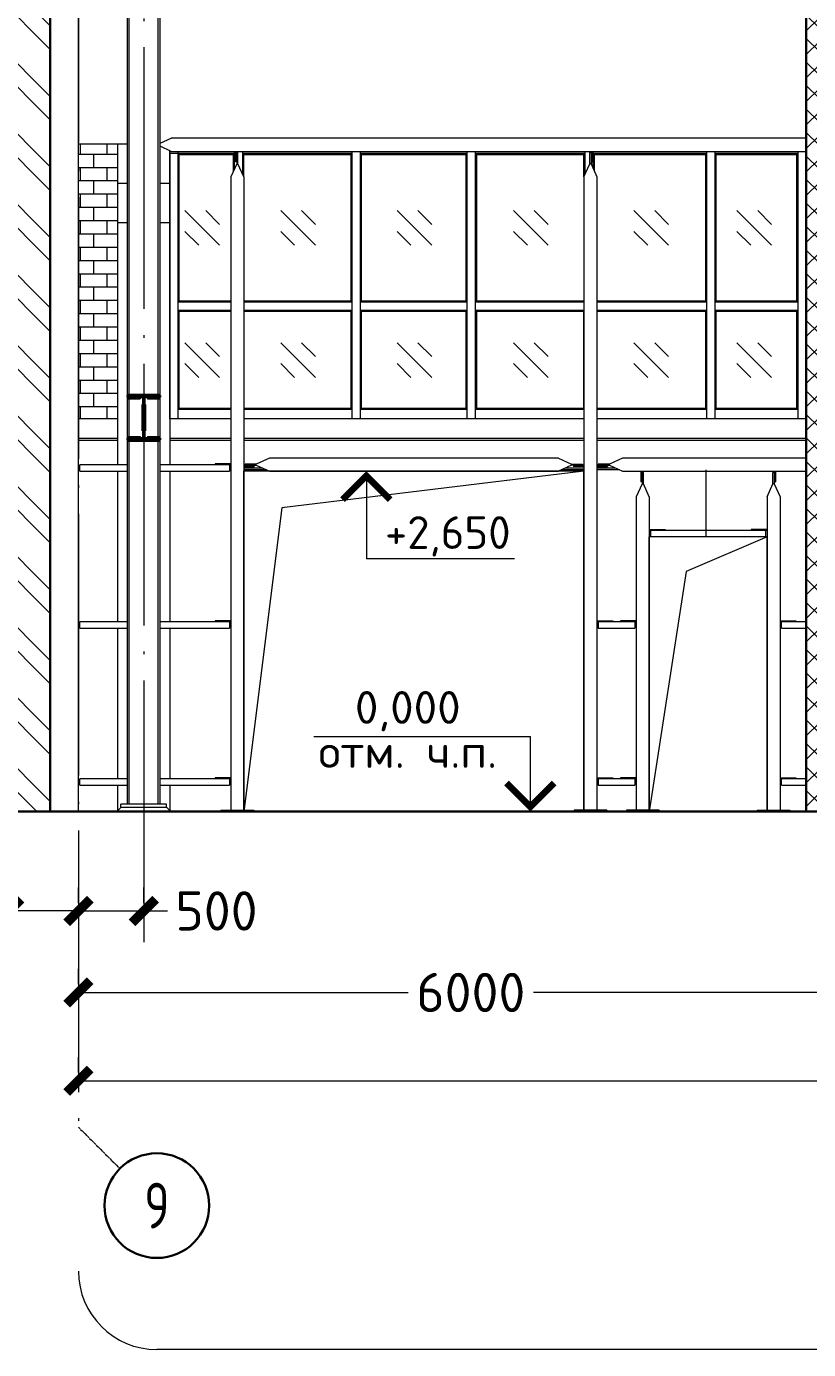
# Model space of a CAD drawing. Extents: x -965262 to 1142518, y -357520 to 71675.
# Drawn here: x -323423 to -317444, y -220285 to -210171 of the extents above; entities that cross this region are included whole.
import ezdxf

# ---------------------------------------------------------------- set-up
doc = ezdxf.new("R2010")
doc.units = 0
doc.header["$LTSCALE"] = 10
doc.linetypes.add('DOTE', pattern=[2.42, 2, -0.2, 0.02, -0.2])
doc.layers.get('0').update_dxf_attribs({"linetype": 'CONTINUOUS', "lineweight": 30})
doc.layers.get('Defpoints').update_dxf_attribs({"linetype": 'CONTINUOUS'})
doc.layers.add('DOTE', color=7, linetype='DOTE', lineweight=9)
doc.styles.add('GOST 2.304', font='isocpeur.ttf', dxfattribs={"width": 0.75, "height": 250})
doc.styles.get("Standard").update_dxf_attribs({"font": 'isocpeur.ttf', "height": 300})
doc.dimstyles.get("Standard").update_dxf_attribs({"dimscale": 100, "dimtxt": 300, "dimasz": 1.8, "dimexe": 1.8, "dimexo": 0.625, "dimgap": 0.9, "dimtad": 0, "dimdec": 0, "dimzin": 0, "dimdsep": 46, "dimtxsty": 'Standard', "dimblk": 'ARCHTICK', "dimcen": 0.9, "dimclrd": 256, "dimclre": 256, "dimclrt": 256, "dimadec": 0, "dimazin": 0, "dimtfac": 1, "dimtdec": 0, "dimtofl": 0, "dimtmove": 0, "dimatfit": 3, "dimfxl": 1, "dimtolj": 1, "dimtzin": 0, "dimlwd": 15, "dimlwe": 15, "dimarcsym": 0})

# ---------------------------------------------------------------- blocks, each defined once
blk = doc.blocks.new('_ArchTick')
at = {"color": 0, "linetype": 'ByBlock', "lineweight": 0, "const_width": 0.4}
blk.add_lwpolyline([(-0.5, -0.5), (0.5, 0.5)], dxfattribs=at)
blk = doc.blocks.new('*D88')
at = {"lineweight": 15, "transparency": 16777216}
for p, q in [((-323026, -217492), (-323026, -217375)), ((-317026, -217492), (-317026, -217375)), ((-323026, -217555), (-320506, -217555)), ((-317026, -217555), (-319546, -217555))]:
    blk.add_line(p, q, dxfattribs=at)
at = {"layer": 'Defpoints', "color": 0, "lineweight": 15, "transparency": 16777216}
for p in [(-323026, -217555), (-317026, -217555), (-317026, -217555)]:
    blk.add_point(p, dxfattribs=at)
at = {"lineweight": 15, "transparency": 16777216, "xscale": 180, "yscale": 180, "zscale": 180, "rotation": 180}
blk.add_blockref('_ArchTick', (-323026, -217555), dxfattribs=at)
at = {"lineweight": 15, "transparency": 16777216, "xscale": 180, "yscale": 180, "zscale": 180}
blk.add_blockref('_ArchTick', (-317026, -217555), dxfattribs=at)
at = {"lineweight": 15, "transparency": 16777216, "insert": (-320026, -217555), "char_height": 300, "attachment_point": 5}
blk.add_mtext('\\A1;6000', dxfattribs=at)
blk = doc.blocks.new('*D89')
at = {"lineweight": 15, "transparency": 16777216}
for p, q in [((-323556, -216870), (-323556, -216752)), ((-323026, -216870), (-323026, -216752)), ((-323556, -216932), (-323736, -216932)), ((-323026, -216932), (-323556, -216932))]:
    blk.add_line(p, q, dxfattribs=at)
at = {"layer": 'Defpoints', "color": 0, "lineweight": 15, "transparency": 16777216}
for p in [(-323556, -216932), (-323026, -216932), (-323026, -216932)]:
    blk.add_point(p, dxfattribs=at)
at = {"lineweight": 15, "transparency": 16777216, "xscale": 180, "yscale": 180, "zscale": 180, "rotation": 180}
blk.add_blockref('_ArchTick', (-323556, -216932), dxfattribs=at)
at = {"lineweight": 15, "transparency": 16777216, "xscale": 180, "yscale": 180, "zscale": 180}
blk.add_blockref('_ArchTick', (-323026, -216932), dxfattribs=at)
at = {"lineweight": 15, "transparency": 16777216, "insert": (-324111, -216932), "char_height": 300, "attachment_point": 5}
blk.add_mtext('\\A1;530', dxfattribs=at)
blk = doc.blocks.new('*D90')
at = {"lineweight": 15, "transparency": 16777216}
for p, q in [((-323026, -216870), (-323026, -216752)), ((-322526, -216870), (-322526, -216752)), ((-323026, -216932), (-322526, -216932)), ((-322526, -216932), (-322346, -216932))]:
    blk.add_line(p, q, dxfattribs=at)
at = {"layer": 'Defpoints', "color": 0, "lineweight": 15, "transparency": 16777216}
for p in [(-323026, -216932), (-323026, -216932), (-322526, -216932, -1451)]:
    blk.add_point(p, dxfattribs=at)
at = {"lineweight": 15, "transparency": 16777216, "xscale": 180, "yscale": 180, "zscale": 180, "rotation": 180}
blk.add_blockref('_ArchTick', (-323026, -216932), dxfattribs=at)
at = {"lineweight": 15, "transparency": 16777216, "xscale": 180, "yscale": 180, "zscale": 180}
blk.add_blockref('_ArchTick', (-322526, -216932), dxfattribs=at)
at = {"lineweight": 15, "transparency": 16777216, "insert": (-321971, -216932), "char_height": 300, "attachment_point": 5}
blk.add_mtext('\\A1;500', dxfattribs=at)
blk = doc.blocks.new('*D96')
at = {"lineweight": 15, "transparency": 16777216}
for p, q in [((-323026, -218168), (-323026, -218050)), ((-287026, -218168), (-287026, -218050)), ((-323026, -218230), (-305611, -218230)), ((-287026, -218230), (-304441, -218230))]:
    blk.add_line(p, q, dxfattribs=at)
at = {"layer": 'Defpoints', "color": 0, "lineweight": 15, "transparency": 16777216}
for p in [(-323026, -218230, -1451), (-323026, -218230), (-287026, -218230)]:
    blk.add_point(p, dxfattribs=at)
at = {"lineweight": 15, "transparency": 16777216, "xscale": 180, "yscale": 180, "zscale": 180, "rotation": 180}
blk.add_blockref('_ArchTick', (-323026, -218230), dxfattribs=at)
at = {"lineweight": 15, "transparency": 16777216, "xscale": 180, "yscale": 180, "zscale": 180}
blk.add_blockref('_ArchTick', (-287026, -218230), dxfattribs=at)
at = {"lineweight": 15, "transparency": 16777216, "insert": (-305026, -218230), "char_height": 300, "attachment_point": 5}
blk.add_mtext('\\A1;36000', dxfattribs=at)
blk = doc.blocks.new('ddd')
at = {"lineweight": 15}
for p, q in [((56062, 101165), (56062, 104125)), ((56076, 101174, 1451), (56076, 104125)), ((56298, 101174, 1451), (56298, 104125)), ((56312, 101165), (56312, 104125)), ((56062, 100839), (56062, 101151)), ((56309, 101174, 1451), (56064, 101174, 1451)), ((56064, 101165, 1451), (56064, 101174, 1451)), ((56064, 101151, 1451), (56064, 101139, 1451)), ((56159, 101139, 1451), (56064, 101139, 1451)), ((56076, 100851, 1451), (56076, 101139, 1451)), ((56159, 101151, 1451), (56159, 101139, 1451)), ((56214, 101151, 1451), (56214, 101139, 1451)), ((56309, 101139, 1451), (56214, 101139, 1451)), ((56298, 100851, 1451), (56298, 101139, 1451)), ((56309, 101165, 1451), (56309, 101174, 1451)), ((56309, 101151, 1451), (56309, 101139, 1451)), ((56312, 100839), (56312, 101151)), ((56182, 101095, 1451), (56173, 101095, 1451)), ((56173, 101095, 1451), (56173, 100895, 1451)), ((56200, 101095, 1451), (56191, 101095, 1451)), ((56200, 100895, 1451), (56200, 101095, 1451)), ((56159, 100851, 1451), (56064, 100851, 1451)), ((56064, 100851, 1451), (56064, 100839, 1451)), ((56159, 100851, 1451), (56159, 100839, 1451)), ((56173, 100895, 1451), (56182, 100895, 1451)), ((56191, 100895, 1451), (56200, 100895, 1451)), ((56309, 100851, 1451), (56214, 100851, 1451)), ((56214, 100851, 1451), (56214, 100839, 1451)), ((56309, 100851, 1451), (56309, 100839, 1451)), ((56062, 98040), (56062, 100825)), ((56064, 100825, 1451), (56064, 100816, 1451)), ((56309, 100816, 1451), (56064, 100816, 1451)), ((56076, 98040), (56076, 100816, 1451)), ((56298, 98040), (56298, 100816, 1451)), ((56309, 100825, 1451), (56309, 100816, 1451)), ((56312, 98040), (56312, 100825)), ((56012, 98015), (56012, 98040)), ((56012, 98040), (56362, 98040)), ((56012, 98015), (56362, 98015)), ((56362, 98015), (56362, 98040))]:
    blk.add_line(p, q, dxfattribs=at)
for p, q in [((56062, 101151), (56062, 101165)), ((56062, 101165), (56312, 101165)), ((56182, 101151), (56062, 101151)), ((56182, 100839), (56182, 101151)), ((56312, 101151), (56191, 101151)), ((56191, 101151), (56191, 100839)), ((56312, 101165), (56312, 101151)), ((56062, 100825), (56062, 100839)), ((56062, 100839), (56182, 100839)), ((56191, 100839), (56312, 100839)), ((56312, 100839), (56312, 100825)), ((56312, 100825), (56062, 100825))]:
    blk.add_line(p, q)

msp = doc.modelspace()

# ---------------------------------------------------------------- hatches: boundary and pattern name
at = {"lineweight": 15}
h = msp.add_hatch(dxfattribs=at)
h.set_pattern_fill('ANSI32', color=4, scale=40, angle=90)
h.set_pattern_definition([(135, (-343532.66, -367864.93), (-269.4077, -269.4077), []), (135, (-343532.66, -367685.32), (-269.4077, -269.4077), [])])
h.paths.add_polyline_path([(-323241, -207471.2), (-323241, -205371.2), (-323641, -205371.2), (-323641, -206351.2), (-323491, -206351.2), (-323491, -206571.2), (-323641, -206571.2), (-323641, -207471.2)])
h.paths.add_polyline_path([(-323641, -216171.2), (-323241, -216171.2), (-323241, -209571.2), (-323641, -209571.2)])
h = msp.add_hatch(dxfattribs=at)
h.set_pattern_fill('ANSI37', color=30, scale=40)
h.set_pattern_definition([(45, (-343532.66, -364156.34), (-89.80256, 89.80256), []), (135, (-343532.66, -364156.34), (-89.80256, -89.80256), [])])
h.paths.add_polyline_path([(-317461, -216171.2), (-317361, -216171.2), (-317361, -208714.2), (-317461, -208714.2)])
h = msp.add_hatch(dxfattribs=at)
h.set_pattern_fill('AR-B816', color=1, scale=0.5)
h.set_pattern_definition([(0, (-343532.66, -364156.34), (0, 101.6), []), (90, (-343532.66, -364156.34), (-101.6, 101.6), [101.6, -101.6])])
h.paths.add_polyline_path([(-323026, -211071.2), (-322726, -211071.2), (-322726, -213171.2), (-323026, -213171.2)])

# ---------------------------------------------------------------- linework, layer by layer
at = {"color": 30}
for p, q in [((-317461, -216171.2, -4711.1), (-317461, -208714.2, -4711.1)), ((-317361, -216171.2, -4711.1), (-317461, -216171.2, -4711.1))]:
    msp.add_line(p, q, dxfattribs=at)
at = {"color": 4}
for q in [(-323241, -209571.2, -4711.1), (-323641, -216171.2, -4711.1)]:
    msp.add_line((-323241, -216171.2, -4711.1), q, dxfattribs=at)
at = {"lineweight": 15}
for p, q in [((-323026, -216171.2, -3259.8), (-323026, -210031.2, -3259.8)), ((-322401, -211064.4, -6519.6), (-322316, -211025.8, -6519.6)), ((-317461, -211025.8, -6519.6), (-322316, -211025.8, -6519.6)), ((-322316, -211125.8, -6519.6), (-322401, -211087.2, -6519.6)), ((-322316, -211125.8, -6519.6), (-317461, -211125.8, -6519.6)), ((-321824.6, -211125.8, -6519.6), (-321824.6, -211205.8, -6519.6)), ((-321815.6, -211125.8, -6519.6), (-321815.6, -211205.8, -6519.6)), ((-321815.6, -211135.8, -6519.6), (-321815.6, -211220.8, -6519.6)), ((-321815.6, -211135.8, -6519.6), (-321806.4, -211135.8, -6519.6)), ((-321806.4, -211220.8, -6519.6), (-321806.4, -211135.8, -6519.6)), ((-319115.6, -211220.8, -6519.6), (-319115.6, -211135.8, -6519.6)), ((-319106.4, -211135.8, -6519.6), (-319115.6, -211135.8, -6519.6)), ((-319106.4, -211125.8, -6519.6), (-319106.4, -211205.8, -6519.6)), ((-319106.4, -211135.8, -6519.6), (-319106.4, -211220.8, -6519.6)), ((-319097.4, -211125.8, -6519.6), (-319097.4, -211205.8, -6519.6)), ((-321815.6, -211220.8, -6519.6), (-321861, -211320.8, -6519.6)), ((-321815.6, -211205.8, -6519.6), (-321824.6, -211205.8, -6519.6)), ((-321815.6, -211220.8, -6519.6), (-321806.4, -211220.8, -6519.6)), ((-321761, -211320.8, -6519.6), (-321806.4, -211220.8, -6519.6)), ((-319161, -211320.8, -6519.6), (-319115.6, -211220.8, -6519.6)), ((-319106.4, -211220.8, -6519.6), (-319115.6, -211220.8, -6519.6)), ((-319106.4, -211205.8, -6519.6), (-319097.4, -211205.8, -6519.6)), ((-319106.4, -211220.8, -6519.6), (-319061, -211320.8, -6519.6)), ((-321861, -211320.8, -6462.1), (-321861, -216162.2, -4711.1)), ((-321761, -211320.8, -6462.1), (-321761, -216162.2, -4711.1)), ((-319161, -211320.8, -6462.1), (-319161, -216162.2, -4711.1)), ((-319061, -211320.8, -6462.1), (-319061, -216162.2, -4711.1)), ((-321566, -213471.2, -6462.1), (-321666, -213516.6, -6462.1)), ((-319356, -213471.2, -6462.1), (-321566, -213471.2, -6462.1)), ((-319356, -213471.2, -6462.1), (-319256, -213516.6, -6462.1)), ((-318866, -213471.2, -6462.1), (-318966, -213516.6, -6462.1)), ((-317461, -213471.2, -6462.1), (-318866, -213471.2, -6462.1)), ((-321761, -213525.8, -6462.1), (-321681, -213525.8, -6462.1)), ((-321761, -213525.8, -6462.1), (-321761, -213534.8, -6462.1)), ((-321761, -213534.8, -6462.1), (-321681, -213534.8, -6462.1)), ((-321666, -213516.6, -6462.1), (-321751, -213516.6, -6462.1)), ((-321751, -213525.8, -6462.1), (-321751, -213516.6, -6462.1)), ((-321751, -213525.8, -6462.1), (-321666, -213525.8, -6462.1)), ((-321681, -213525.8, -6462.1), (-321681, -213534.8, -6462.1)), ((-321666, -213525.8, -6462.1), (-321666, -213516.6, -6462.1)), ((-321666, -213525.8, -6462.1), (-321566, -213571.2, -6462.1)), ((-321566, -213571.2, -6462.1), (-319356, -213571.2, -6462.1)), ((-320824.4, -213571.2, -5743.9), (-320824.4, -214240.5, -5743.9)), ((-319256, -213525.8, -6462.1), (-319356, -213571.2, -6462.1)), ((-319256, -213516.6, -6462.1), (-319171, -213516.6, -6462.1)), ((-319256, -213525.8, -6462.1), (-319256, -213516.6, -6462.1)), ((-319171, -213525.8, -6462.1), (-319256, -213525.8, -6462.1)), ((-319161, -213525.8, -6462.1), (-319241, -213525.8, -6462.1)), ((-319241, -213525.8, -6462.1), (-319241, -213534.8, -6462.1)), ((-319161, -213534.8, -6462.1), (-319241, -213534.8, -6462.1)), ((-319171, -213525.8, -6462.1), (-319171, -213516.6, -6462.1)), ((-319161, -213525.8, -6462.1), (-319161, -213534.8, -6462.1)), ((-319061, -213525.8, -6462.1), (-318981, -213525.8, -6462.1)), ((-319061, -213525.8, -6462.1), (-319061, -213534.8, -6462.1)), ((-319061, -213534.8, -6462.1), (-318981, -213534.8, -6462.1)), ((-318966, -213516.6, -6462.1), (-319051, -213516.6, -6462.1)), ((-319051, -213525.8, -6462.1), (-319051, -213516.6, -6462.1)), ((-319051, -213525.8, -6462.1), (-318966, -213525.8, -6462.1)), ((-318981, -213525.8, -6462.1), (-318981, -213534.8, -6462.1)), ((-318966, -213525.8, -6462.1), (-318966, -213516.6, -6462.1)), ((-318966, -213525.8, -6462.1), (-318866, -213571.2, -6462.1)), ((-318866, -213571.2, -6462.1), (-317461, -213571.2, -6462.1)), ((-318724.6, -213571.2, -6462.1), (-318724.6, -213651.2, -6462.1)), ((-318715.6, -213571.2, -6462.1), (-318715.6, -213651.2, -6462.1)), ((-318715.6, -213581.2, -6462.1), (-318715.6, -213666.2, -6462.1)), ((-318715.6, -213581.2, -6462.1), (-318706.4, -213581.2, -6462.1)), ((-318706.4, -213666.2, -6462.1), (-318706.4, -213581.2, -6462.1)), ((-317715.6, -213666.2, -6462.1), (-317715.6, -213581.2, -6462.1)), ((-317706.4, -213581.2, -6462.1), (-317715.6, -213581.2, -6462.1)), ((-317706.4, -213571.2, -6462.1), (-317706.4, -213651.2, -6462.1)), ((-317706.4, -213581.2, -6462.1), (-317706.4, -213666.2, -6462.1)), ((-317697.4, -213571.2, -6462.1), (-317697.4, -213651.2, -6462.1)), ((-318715.6, -213666.2, -6462.1), (-318761, -213766.2, -6462.1)), ((-318715.6, -213651.2, -6462.1), (-318724.6, -213651.2, -6462.1)), ((-318715.6, -213666.2, -6462.1), (-318706.4, -213666.2, -6462.1)), ((-318661, -213766.2, -6462.1), (-318706.4, -213666.2, -6462.1)), ((-317761, -213766.2, -6462.1), (-317715.6, -213666.2, -6462.1)), ((-317706.4, -213666.2, -6462.1), (-317715.6, -213666.2, -6462.1)), ((-317706.4, -213651.2, -6462.1), (-317697.4, -213651.2, -6462.1)), ((-317706.4, -213666.2, -6462.1), (-317661, -213766.2, -6462.1)), ((-318761, -213766.2, -5577.7), (-318761, -216162.2, -4711.1)), ((-318661, -213766.2, -5577.7), (-318661, -216162.2, -4711.1)), ((-317761, -213766.2, -5577.7), (-317761, -216162.2, -4711.1)), ((-317661, -213766.2, -5577.7), (-317661, -216162.2, -4711.1)), ((-319570.5, -216171.2, -5743.9), (-319570.5, -215599.3, -5743.9)), ((-322701, -216141.2, -4711.1), (-322729.8, -216170, -4711.1)), ((-322351, -216141.2, -4711.1), (-322322.3, -216170, -4711.1)), ((-321936, -216162.2, -4711.1), (-321686, -216162.2, -4711.1)), ((-321936, -216162.2, -4711.1), (-321936, -216171.2, -4711.1)), ((-321686, -216171.2, -4711.1), (-321936, -216171.2, -4711.1)), ((-321686, -216162.2, -4711.1), (-321686, -216171.2, -4711.1)), ((-318986, -216162.2, -4711.1), (-319236, -216162.2, -4711.1)), ((-319236, -216162.2, -4711.1), (-319236, -216171.2, -4711.1)), ((-319236, -216171.2, -4711.1), (-318986, -216171.2, -4711.1)), ((-318986, -216162.2, -4711.1), (-318986, -216171.2, -4711.1)), ((-318586, -216162.2, -4711.1), (-318836, -216162.2, -4711.1)), ((-318836, -216162.2, -4711.1), (-318836, -216171.2, -4711.1)), ((-318836, -216171.2, -4711.1), (-318586, -216171.2, -4711.1)), ((-318586, -216162.2, -4711.1), (-318586, -216171.2, -4711.1)), ((-317836, -216162.2, -4711.1), (-317586, -216162.2, -4711.1)), ((-317836, -216162.2, -4711.1), (-317836, -216171.2, -4711.1)), ((-317586, -216171.2, -4711.1), (-317836, -216171.2, -4711.1)), ((-317586, -216162.2, -4711.1), (-317586, -216171.2, -4711.1)), ((-296326, -220284.6, -4711.1), (-322426, -220284.6, -4711.1))]:
    msp.add_line(p, q, dxfattribs=at)
at = {"lineweight": 15, "extrusion": (-1.83697e-16, 0, -1)}
for p, q in [((-322651, -211071.2, -3259.8), (-323026, -211071.2, -3259.8)), ((-322651, -211371.2, -3259.8), (-322726, -211371.2, -3259.8)), ((-322326, -211371.2, -3259.8), (-322401, -211371.2, -3259.8)), ((-322651, -211671.2, -3259.8), (-322726, -211671.2, -3259.8)), ((-322326, -211671.2, -3259.8), (-322401, -211671.2, -3259.8)), ((-322726, -213171.2, -3259.8), (-323026, -213171.2, -3259.8)), ((-321861, -213171.2, -3259.8), (-322326, -213171.2, -3259.8)), ((-319161, -213171.2, -3259.8), (-321761, -213171.2, -3259.8)), ((-317461, -213171.2, -3259.8), (-319061, -213171.2, -3259.8)), ((-322726, -213321.2, -3259.8), (-323026, -213321.2, -3259.8)), ((-322726, -213336.1, -3259.8), (-323026, -213336.1, -3259.8)), ((-321861, -213321.2, -3259.8), (-322326, -213321.2, -3259.8)), ((-321861, -213336.1, -3259.8), (-322326, -213336.1, -3259.8)), ((-319161, -213321.2, -3259.8), (-321761, -213321.2, -3259.8)), ((-319161, -213336.1, -3259.8), (-321761, -213336.1, -3259.8)), ((-317461, -213321.2, -3259.8), (-319061, -213321.2, -3259.8)), ((-317461, -213336.1, -3259.8), (-319061, -213336.1, -3259.8)), ((-323016, -213546.3, -3259.8), (-323026, -213546.3, -3259.8)), ((-323016, -213561.2, -3259.8), (-323026, -213561.2, -3259.8)), ((-321861, -213546.3, -3259.8), (-321871, -213546.3, -3259.8)), ((-321861, -213561.2, -3259.8), (-321871, -213561.2, -3259.8)), ((-321620.8, -213546.3, -3259.8), (-321761, -213546.3, -3259.8)), ((-321588.1, -213561.2, -3259.8), (-321761, -213561.2, -3259.8)), ((-319161, -213561.2, -3259.8), (-319334, -213561.2, -3259.8)), ((-319161, -213546.3, -3259.8), (-319301.2, -213546.3, -3259.8)), ((-318920.8, -213546.3, -3259.8), (-319061, -213546.3, -3259.8)), ((-318888.1, -213561.2, -3259.8), (-319061, -213561.2, -3259.8))]:
    msp.add_line(p, q, dxfattribs=at)
at = {"lineweight": 15, "ltscale": 100, "extrusion": (0, -1, 0)}
for p, q in [((-322726, -211071.2, -3878.9), (-322726, -213521.2, -3581.5)), ((-322326, -211121.2, -4711.1), (-322326, -213521.2, -4711.1)), ((-322726, -211777.2, -3793.2), (-322726, -212769.6, -3672.7)), ((-322726, -213571.2, -3575.4), (-322726, -214721.2, -3435.8)), ((-322326, -213571.2, -4711.1), (-322326, -214721.2, -4711.1)), ((-322726, -214771.2, -3429.7), (-322726, -215921.2, -3290.1)), ((-322326, -214771.2, -4711.1), (-322326, -215921.2, -4711.1)), ((-322726, -215971.2, -3284.1), (-322726, -216171.2, -3259.8)), ((-322326, -215971.2, -4711.1), (-322326, -216171.2, -4711.1))]:
    msp.add_line(p, q, dxfattribs=at)
at = {"color": 3, "lineweight": 15}
for p, q in [((-322326, -213171.2, -3259.8), (-322326, -211121.2, -3259.8)), ((-321832.4, -211142.5, -3259.8), (-322326, -211142.5, -3259.8)), ((-322263.4, -213171.2, -3259.8), (-322263.4, -211125.8, -3259.8)), ((-322254.7, -211151.2, -3259.8), (-322263.4, -211142.5, -3259.8)), ((-321841, -211151.2, -3259.8), (-322254.7, -211151.2, -3259.8)), ((-322254.7, -212271.2, -3259.8), (-322254.7, -211151.2, -3259.8)), ((-321841, -211151.2, -3259.8), (-321832.4, -211142.5, -3259.8)), ((-321841, -211276.7, -3259.8), (-321841, -211151.2, -3259.8)), ((-321832.4, -211257.7, -3259.8), (-321832.4, -211125.8, -3259.8)), ((-321769.7, -211301.7, -3259.8), (-321769.7, -211125.8, -3259.8)), ((-320932.4, -211142.5, -3259.8), (-321769.7, -211142.5, -3259.8)), ((-321761, -211151.2, -3259.8), (-321769.7, -211142.5, -3259.8)), ((-320941, -211151.2, -3259.8), (-321761, -211151.2, -3259.8)), ((-321761, -211320.8, -3259.8), (-321761, -211151.2, -3259.8)), ((-320941, -211151.2, -3259.8), (-320932.4, -211142.5, -3259.8)), ((-320941, -212271.2, -3259.8), (-320941, -211151.2, -3259.8)), ((-320932.4, -213171.2, -3259.8), (-320932.4, -211125.8, -3259.8)), ((-320869.7, -213171.2, -3259.8), (-320869.7, -211125.8, -3259.8)), ((-320052.4, -211142.5, -3259.8), (-320869.7, -211142.5, -3259.8)), ((-320861, -211151.2, -3259.8), (-320869.7, -211142.5, -3259.8)), ((-320061, -211151.2, -3259.8), (-320861, -211151.2, -3259.8)), ((-320861, -212271.2, -3259.8), (-320861, -211151.2, -3259.8)), ((-320061, -211151.2, -3259.8), (-320052.4, -211142.5, -3259.8)), ((-320061, -212271.2, -3259.8), (-320061, -211151.2, -3259.8)), ((-320052.4, -213171.2, -3259.8), (-320052.4, -211125.8, -3259.8)), ((-319989.7, -213171.2, -3259.8), (-319989.7, -211125.8, -3259.8)), ((-319152.4, -211142.5, -3259.8), (-319989.7, -211142.5, -3259.8)), ((-319981, -211151.2, -3259.8), (-319989.7, -211142.5, -3259.8)), ((-319161, -211151.2, -3259.8), (-319981, -211151.2, -3259.8)), ((-319981, -212271.2, -3259.8), (-319981, -211151.2, -3259.8)), ((-319161, -211151.2, -3259.8), (-319152.4, -211142.5, -3259.8)), ((-319161, -211320.8, -3259.8), (-319161, -211151.2, -3259.8)), ((-319152.4, -211301.7, -3259.8), (-319152.4, -211125.8, -3259.8)), ((-319089.7, -211257.7, -3259.8), (-319089.7, -211125.8, -3259.8)), ((-318220.4, -211142.5, -3259.8), (-319089.7, -211142.5, -3259.8)), ((-319081, -211151.2, -3259.8), (-319089.7, -211142.5, -3259.8)), ((-318229, -211151.2, -3259.8), (-319081, -211151.2, -3259.8)), ((-319081, -211276.7, -3259.8), (-319081, -211151.2, -3259.8)), ((-318229, -211151.2, -3259.8), (-318220.4, -211142.5, -3259.8)), ((-318229, -212271.2, -3259.8), (-318229, -211151.2, -3259.8)), ((-318220.4, -213171.2, -3259.8), (-318220.4, -211125.8, -3259.8)), ((-318157.7, -213171.2, -3259.8), (-318157.7, -211125.8, -3259.8)), ((-317523.7, -211142.5, -4711.1), (-318157.7, -211142.5, -3259.8)), ((-318149, -211151.2, -3259.8), (-318157.7, -211142.5, -3259.8)), ((-317532.4, -211151.2, -4711.1), (-318149, -211151.2, -3259.8)), ((-318149, -212271.2, -3259.8), (-318149, -211151.2, -3259.8)), ((-317532.4, -211151.2, -4711.1), (-317523.7, -211142.5, -4711.1)), ((-317532.4, -212271.2, -4711.1), (-317532.4, -211151.2, -4711.1)), ((-317523.7, -213171.2, -4711.1), (-317523.7, -211125.8, -4711.1)), ((-321946.6, -211843.8, -3259.8), (-322211.8, -211578.6, -3259.8)), ((-321946.6, -211684.7, -3259.8), (-322052.7, -211578.6, -3259.8)), ((-321214.1, -211843.8, -3259.8), (-321479.3, -211578.6, -3259.8)), ((-321214.1, -211684.7, -3259.8), (-321320.2, -211578.6, -3259.8)), ((-320324.1, -211843.8, -3259.8), (-320589.3, -211578.6, -3259.8)), ((-320324.1, -211684.7, -3259.8), (-320430.2, -211578.6, -3259.8)), ((-319434.1, -211843.8, -3259.8), (-319699.3, -211578.6, -3259.8)), ((-319434.1, -211684.7, -3259.8), (-319540.2, -211578.6, -3259.8)), ((-318513.8, -211843.8, -3259.8), (-318779, -211578.6, -3259.8)), ((-318513.8, -211684.7, -3259.8), (-318619.9, -211578.6, -3259.8)), ((-317725.7, -211843.8, -3259.8), (-317990.9, -211578.6, -3259.8)), ((-317725.7, -211684.7, -3259.8), (-317831.8, -211578.6, -3259.8)), ((-322105.7, -211843.8, -3259.8), (-322211.8, -211737.7, -3259.8)), ((-321373.2, -211843.8, -3259.8), (-321479.3, -211737.7, -3259.8)), ((-320483.2, -211843.8, -3259.8), (-320589.3, -211737.7, -3259.8)), ((-319593.2, -211843.8, -3259.8), (-319699.3, -211737.7, -3259.8)), ((-318672.9, -211843.8, -3259.8), (-318779, -211737.7, -3259.8)), ((-317884.8, -211843.8, -3259.8), (-317990.9, -211737.7, -3259.8)), ((-322263.4, -212279.8, -3259.8), (-322254.7, -212271.2, -3259.8)), ((-321861, -212271.2, -3259.8), (-322254.7, -212271.2, -3259.8)), ((-320941, -212271.2, -3259.8), (-321761, -212271.2, -3259.8)), ((-320941, -212271.2, -3259.8), (-320932.4, -212279.8, -3259.8)), ((-320861, -212271.2, -3259.8), (-320869.7, -212279.8, -3259.8)), ((-320061, -212271.2, -3259.8), (-320861, -212271.2, -3259.8)), ((-320061, -212271.2, -3259.8), (-320052.4, -212279.8, -3259.8)), ((-319981, -212271.2, -3259.8), (-319989.7, -212279.8, -3259.8)), ((-319161, -212271.2, -3259.8), (-319981, -212271.2, -3259.8)), ((-318229, -212271.2, -3259.8), (-319061, -212271.2, -3259.8)), ((-318229, -212271.2, -3259.8), (-318220.4, -212279.8, -3259.8)), ((-318149, -212271.2, -3259.8), (-318157.7, -212279.8, -3259.8)), ((-317532.4, -212271.2, -4711.1), (-318149, -212271.2, -3259.8)), ((-317523.7, -212279.8, -4711.1), (-317532.4, -212271.2, -4711.1)), ((-321861, -212279.8, -3259.8), (-322263.4, -212279.8, -3259.8)), ((-321861, -212342.5, -3259.8), (-322263.4, -212342.5, -3259.8)), ((-322263.4, -212342.5, -3259.8), (-322254.7, -212351.2, -3259.8)), ((-321861, -212351.2, -3259.8), (-322254.7, -212351.2, -3259.8)), ((-322254.7, -213091.2, -3259.8), (-322254.7, -212351.2, -3259.8)), ((-320932.4, -212279.8, -3259.8), (-321761, -212279.8, -3259.8)), ((-320932.4, -212342.5, -3259.8), (-321761, -212342.5, -3259.8)), ((-320941, -212351.2, -3259.8), (-321761, -212351.2, -3259.8)), ((-320941, -212351.2, -3259.8), (-320932.4, -212342.5, -3259.8)), ((-320941, -213091.2, -3259.8), (-320941, -212351.2, -3259.8)), ((-320052.4, -212279.8, -3259.8), (-320869.7, -212279.8, -3259.8)), ((-320052.4, -212342.5, -3259.8), (-320869.7, -212342.5, -3259.8)), ((-320861, -212351.2, -3259.8), (-320869.7, -212342.5, -3259.8)), ((-320061, -212351.2, -3259.8), (-320861, -212351.2, -3259.8)), ((-320861, -213091.2, -3259.8), (-320861, -212351.2, -3259.8)), ((-320061, -212351.2, -3259.8), (-320052.4, -212342.5, -3259.8)), ((-320061, -213091.2, -3259.8), (-320061, -212351.2, -3259.8)), ((-319161, -212279.8, -3259.8), (-319989.7, -212279.8, -3259.8)), ((-319161, -212342.5, -3259.8), (-319989.7, -212342.5, -3259.8)), ((-319981, -212351.2, -3259.8), (-319989.7, -212342.5, -3259.8)), ((-319161, -212351.2, -3259.8), (-319981, -212351.2, -3259.8)), ((-319981, -213091.2, -3259.8), (-319981, -212351.2, -3259.8)), ((-319161, -213091.2, -3259.8), (-319161, -212351.2, -3259.8)), ((-318220.4, -212279.8, -3259.8), (-319061, -212279.8, -3259.8)), ((-318220.4, -212342.5, -3259.8), (-319061, -212342.5, -3259.8)), ((-318229, -212351.2, -3259.8), (-319061, -212351.2, -3259.8)), ((-318229, -212351.2, -3259.8), (-318220.4, -212342.5, -3259.8)), ((-318229, -213091.2, -3259.8), (-318229, -212351.2, -3259.8)), ((-317523.7, -212279.8, -4711.1), (-318157.7, -212279.8, -3259.8)), ((-317523.7, -212342.5, -4711.1), (-318157.7, -212342.5, -3259.8)), ((-318149, -212351.2, -3259.8), (-318157.7, -212342.5, -3259.8)), ((-317532.4, -212351.2, -4711.1), (-318149, -212351.2, -3259.8)), ((-318149, -213091.2, -3259.8), (-318149, -212351.2, -3259.8)), ((-317523.7, -212342.5, -4711.1), (-317532.4, -212351.2, -4711.1)), ((-317532.4, -213091.2, -4711.1), (-317532.4, -212351.2, -4711.1)), ((-321946.6, -212853.8, -3259.8), (-322211.8, -212588.6, -3259.8)), ((-321946.6, -212694.7, -3259.8), (-322052.7, -212588.6, -3259.8)), ((-321214.1, -212853.8, -3259.8), (-321479.3, -212588.6, -3259.8)), ((-321214.1, -212694.7, -3259.8), (-321320.2, -212588.6, -3259.8)), ((-320324.1, -212853.8, -3259.8), (-320589.3, -212588.6, -3259.8)), ((-320324.1, -212694.7, -3259.8), (-320430.2, -212588.6, -3259.8)), ((-319434.1, -212853.8, -3259.8), (-319699.3, -212588.6, -3259.8)), ((-319434.1, -212694.7, -3259.8), (-319540.2, -212588.6, -3259.8)), ((-318513.8, -212853.8, -3259.8), (-318779, -212588.6, -3259.8)), ((-318513.8, -212694.7, -3259.8), (-318619.9, -212588.6, -3259.8)), ((-317725.7, -212853.8, -3259.8), (-317990.9, -212588.6, -3259.8)), ((-317725.7, -212694.7, -3259.8), (-317831.8, -212588.6, -3259.8)), ((-322105.7, -212853.8, -3259.8), (-322211.8, -212747.7, -3259.8)), ((-321373.2, -212853.8, -3259.8), (-321479.3, -212747.7, -3259.8)), ((-320483.2, -212853.8, -3259.8), (-320589.3, -212747.7, -3259.8)), ((-319593.2, -212853.8, -3259.8), (-319699.3, -212747.7, -3259.8)), ((-318672.9, -212853.8, -3259.8), (-318779, -212747.7, -3259.8)), ((-317884.8, -212853.8, -3259.8), (-317990.9, -212747.7, -3259.8)), ((-321861, -213171.2, -3259.8), (-322326, -213171.2, -3259.8)), ((-322263.4, -213099.8, -3259.8), (-322254.7, -213091.2, -3259.8)), ((-321861, -213099.8, -3259.8), (-322263.4, -213099.8, -3259.8)), ((-321861, -213091.2, -3259.8), (-322254.7, -213091.2, -3259.8)), ((-320941, -213091.2, -3259.8), (-321761, -213091.2, -3259.8)), ((-320932.4, -213099.8, -3259.8), (-321761, -213099.8, -3259.8)), ((-319161, -213171.2, -3259.8), (-321761, -213171.2, -3259.8)), ((-320941, -213091.2, -3259.8), (-320932.4, -213099.8, -3259.8)), ((-320869.7, -213099.8, -3259.8), (-320861, -213091.2, -3259.8)), ((-320052.4, -213099.8, -3259.8), (-320869.7, -213099.8, -3259.8)), ((-320061, -213091.2, -3259.8), (-320861, -213091.2, -3259.8)), ((-320052.4, -213099.8, -3259.8), (-320061, -213091.2, -3259.8)), ((-319981, -213091.2, -3259.8), (-319989.7, -213099.8, -3259.8)), ((-319161, -213099.8, -3259.8), (-319989.7, -213099.8, -3259.8)), ((-319161, -213091.2, -3259.8), (-319981, -213091.2, -3259.8)), ((-318229, -213091.2, -3259.8), (-319061, -213091.2, -3259.8)), ((-318220.4, -213099.8, -3259.8), (-319061, -213099.8, -3259.8)), ((-317461, -213171.2, -4711.1), (-319061, -213171.2, -3259.8)), ((-318220.4, -213099.8, -3259.8), (-318229, -213091.2, -3259.8)), ((-318149, -213091.2, -3259.8), (-318157.7, -213099.8, -3259.8)), ((-317523.7, -213099.8, -4711.1), (-318157.7, -213099.8, -3259.8)), ((-317532.4, -213091.2, -4711.1), (-318149, -213091.2, -3259.8)), ((-317523.7, -213099.8, -4711.1), (-317532.4, -213091.2, -4711.1))]:
    msp.add_line(p, q, dxfattribs=at)
at = {"lineweight": 15, "extrusion": (0, 0.816497, 0.57735)}
for p, q in [((-323016, -213571.2, -7195.1), (-323016, -213521.2, -7195.1)), ((-322651, -213521.2, -7870.7), (-323016, -213521.2, -7870.7)), ((-323016, -213571.2, -7870.7), (-322651, -213571.2, -7870.7)), ((-321871, -213521.2, -7870.7), (-322401, -213521.2, -7870.7)), ((-322401, -213571.2, -7870.7), (-321871, -213571.2, -7870.7)), ((-321981, -213515.2, -7870.7), (-321981, -213521.2, -7870.7)), ((-321861, -213515.2, -7870.7), (-321981, -213515.2, -7870.7)), ((-321871.4, -213521.2, -7870.7), (-321861, -213521.2, -7870.7)), ((-321871, -213521.2, -7870.7), (-321871, -213571.2, -7870.7)), ((-318661, -214015.2, -7195.1), (-318541, -214015.2, -7195.1)), ((-318650.6, -214021.2, -7195.1), (-318661, -214021.2, -7195.1)), ((-318651, -214021.2, -7195.1), (-318651, -214071.2, -7195.1)), ((-318651, -214021.2, -7195.1), (-317771, -214021.2, -7195.1)), ((-317771, -214071.2, -7195.1), (-318651, -214071.2, -7195.1)), ((-318541, -214015.2, -7195.1), (-318541, -214021.2, -7195.1)), ((-317881, -214015.2, -7195.1), (-317881, -214021.2, -7195.1)), ((-317761, -214015.2, -7195.1), (-317881, -214015.2, -7195.1)), ((-317771.4, -214021.2, -7195.1), (-317761, -214021.2, -7195.1)), ((-317771, -214071.2, -7195.1), (-317771, -214021.2, -7195.1)), ((-323016, -214771.2, -6519.6), (-323016, -214721.2, -6519.6)), ((-322651, -214721.2, -7195.1), (-323016, -214721.2, -7195.1)), ((-323016, -214771.2, -7195.1), (-322651, -214771.2, -7195.1)), ((-321871, -214721.2, -7195.1), (-322401, -214721.2, -7195.1)), ((-322401, -214771.2, -7195.1), (-321871, -214771.2, -7195.1)), ((-321981, -214715.2, -7195.1), (-321981, -214721.2, -7195.1)), ((-321861, -214715.2, -7195.1), (-321981, -214715.2, -7195.1)), ((-321871.4, -214721.2, -7195.1), (-321861, -214721.2, -7195.1)), ((-321871, -214721.2, -7195.1), (-321871, -214771.2, -7195.1)), ((-319061, -214715.2, -7195.1), (-318941, -214715.2, -7195.1)), ((-319050.6, -214721.2, -7195.1), (-319061, -214721.2, -7195.1)), ((-318771, -214721.2, -7195.1), (-319051, -214721.2, -7195.1)), ((-319051, -214721.2, -7195.1), (-319051, -214771.2, -7195.1)), ((-319051, -214771.2, -7195.1), (-318771, -214771.2, -7195.1)), ((-318941, -214715.2, -7195.1), (-318941, -214721.2, -7195.1)), ((-318881, -214715.2, -7195.1), (-318881, -214721.2, -7195.1)), ((-318761, -214715.2, -7195.1), (-318881, -214715.2, -7195.1)), ((-318771.4, -214721.2, -7195.1), (-318761, -214721.2, -7195.1)), ((-318771, -214721.2, -7195.1), (-318771, -214771.2, -7195.1)), ((-317661, -214715.2, -7195.1), (-317541, -214715.2, -7195.1)), ((-317650.6, -214721.2, -7195.1), (-317661, -214721.2, -7195.1)), ((-317651, -214771.2, -7195.1), (-317651, -214721.2, -7195.1)), ((-317461, -214721.2, -6988.1), (-317651, -214721.2, -7195.1)), ((-317651, -214771.2, -7195.1), (-317461, -214771.2, -6988.1)), ((-317541, -214715.2, -7195.1), (-317541, -214721.2, -7195.1)), ((-321981, -215915.2, -7195.1), (-321981, -215921.2, -7195.1)), ((-321861, -215915.2, -7195.1), (-321981, -215915.2, -7195.1)), ((-319061, -215915.2, -7195.1), (-318941, -215915.2, -7195.1)), ((-318941, -215915.2, -7195.1), (-318941, -215921.2, -7195.1)), ((-318881, -215915.2, -7195.1), (-318881, -215921.2, -7195.1)), ((-318761, -215915.2, -7195.1), (-318881, -215915.2, -7195.1)), ((-317661, -215915.2, -7195.1), (-317541, -215915.2, -7195.1)), ((-317541, -215915.2, -7195.1), (-317541, -215921.2, -7195.1)), ((-323016, -215971.2, -6519.6), (-323016, -215921.2, -6519.6)), ((-322651, -215921.2, -7195.1), (-323016, -215921.2, -7195.1)), ((-323016, -215971.2, -7195.1), (-322651, -215971.2, -7195.1)), ((-321871, -215921.2, -7195.1), (-322401, -215921.2, -7195.1)), ((-322401, -215971.2, -7195.1), (-321871, -215971.2, -7195.1)), ((-321871.4, -215921.2, -7195.1), (-321861, -215921.2, -7195.1)), ((-321871, -215921.2, -7195.1), (-321871, -215971.2, -7195.1)), ((-319050.6, -215921.2, -7195.1), (-319061, -215921.2, -7195.1)), ((-318771, -215921.2, -7195.1), (-319051, -215921.2, -7195.1)), ((-319051, -215921.2, -7195.1), (-319051, -215971.2, -7195.1)), ((-319051, -215971.2, -7195.1), (-318771, -215971.2, -7195.1)), ((-318771.4, -215921.2, -7195.1), (-318761, -215921.2, -7195.1)), ((-318771, -215921.2, -7195.1), (-318771, -215971.2, -7195.1)), ((-317650.6, -215921.2, -7195.1), (-317661, -215921.2, -7195.1)), ((-317651, -215971.2, -7195.1), (-317651, -215921.2, -7195.1)), ((-317461, -215921.2, -6988.1), (-317651, -215921.2, -7195.1)), ((-317651, -215971.2, -7195.1), (-317461, -215971.2, -7195.1))]:
    msp.add_line(p, q, dxfattribs=at)
at = {"color": 30, "lineweight": 15}
for p, q in [((-321761, -216171.2, -5743.9), (-321761, -213571.2, -5743.9)), ((-319161, -213571.2, -5743.9), (-321471.6, -213851, -5743.9)), ((-319161, -216171.2, -5743.9), (-319161, -213571.2, -5743.9)), ((-321471.6, -213851, -5743.9), (-321761, -216171.2, -5743.9)), ((-318661, -216171.2, -7195.1), (-318661, -214071.2, -7195.1)), ((-317761, -214071.2, -7195.1), (-318379, -214338.3, -7195.1)), ((-317761, -216171.2, -7195.1), (-317761, -214071.2, -7195.1)), ((-318379, -214338.3, -7195.1), (-318661, -216171.2, -7195.1))]:
    msp.add_line(p, q, dxfattribs=at)
at = {"color": 30, "lineweight": 15, "extrusion": (-1.83697e-16, 0, -1)}
for p, q in [((-319161, -213571.2, -5743.9), (-321761, -213571.2, -5743.9)), ((-317761, -214071.2, -5743.9), (-318661, -214071.2, -5743.9))]:
    msp.add_line(p, q, dxfattribs=at)
at = {"color": 30, "lineweight": 5}
msp.add_line((-318226, -214071.2, -5743.9), (-318226, -213561.2, -5743.9), dxfattribs=at)
at = {"lineweight": 15, "ltscale": 0.3}
for p, q in [((-319692, -214240.5, -5743.9), (-320824.4, -214240.5, -5743.9)), ((-321225.4, -215599.3, -5743.9), (-319570.5, -215599.3, -5743.9))]:
    msp.add_line(p, q, dxfattribs=at)
at = {"extrusion": (-1.83697e-16, 0, -1)}
msp.add_line((-268616, -216171.2, -3259.8), (-336106, -216171.2, -3259.8), dxfattribs=at)
at = {"lineweight": 15, "const_width": 50, "elevation": -5743.9}
for points in [[(-320642.1, -213788.9), (-320824.4, -213606.5), (-321006.7, -213788.9)], [(-319752.8, -215953.5), (-319570.5, -216135.8), (-319388.2, -215953.5)]]:
    msp.add_lwpolyline(points, dxfattribs=at)
at = {"lineweight": 15}
msp.add_arc((-322426, -219684.6, -4711.1), 600, 180, 270, dxfattribs=at)
at = {"layer": 'DOTE', "ltscale": 100, "extrusion": (0, -1, 0)}
for p, q in [((-323026, -204216.9, -4711.1), (-323026, -218584.6, -4711.1)), ((-322526, -205490, -4711.1), (-322526, -217236.1, -4711.1))]:
    msp.add_line(p, q, dxfattribs=at)
at = {"layer": 'DOTE'}
msp.add_line((-323026, -218584.6, -4711.1), (-322708.9, -218901.7, -4711.1), dxfattribs=at)
at = {"layer": 'DOTE', "linetype": 'Continuous', "lineweight": 30}
msp.add_circle((-322426, -219184.6, -4711.1), 400, dxfattribs=at)

# ---------------------------------------------------------------- block references
at = {"lineweight": 15, "xscale": -1}
msp.add_blockref('ddd', (-266339.4, -314156.3, -4711.1), dxfattribs=at)

# ---------------------------------------------------------------- texts
at = {"style": 'GOST 2.304'}
msp.add_text('+2,650', height=250, dxfattribs=at).set_placement((-320682.3, -214164.6, -5743.9))
at = {"char_height": 250, "attachment_point": 5, "style": 'GOST 2.304'}
for s, insert, width in [('{\\W1.05;0,000}', (-320507.7, -215405.4, -5743.9), 1000), ('{\\W1.05;отм. ч.п.}', (-320507.7, -215713.3, -5743.9), 1762.533)]:
    msp.add_mtext(s, dxfattribs=dict(at, insert=insert, width=width))
at = {"layer": 'DOTE', "linetype": 'Continuous', "lineweight": 30, "ltscale": 100, "insert": (-322426, -219184.6, -4711.1), "char_height": 350, "width": 800, "attachment_point": 5, "style": 'GOST 2.304'}
msp.add_mtext('9', dxfattribs=at)

# ---------------------------------------------------------------- dimensions: what is measured, and where the dimension line sits
at = {"lineweight": 15}
dim = msp.add_linear_dim(base=(-323026, -216932.1, -3259.8), p1=(-323556, -216932.1, -3259.8), p2=(-323026, -216932.1, -3259.8), angle=180, dimstyle='Standard', dxfattribs=at)
dim.commit()
dim.dimension.update_dxf_attribs({"geometry": '*D89', "text_midpoint": (-324111, -216932.1, -3259.8), "dimtype": 160})
dim = msp.add_linear_dim(base=(-323026, -216932.1, -3259.8), p1=(-322526, -216932.1, -4711.1), p2=(-323026, -216932.1, -3259.8), dimstyle='Standard', dxfattribs=at)
dim.commit()
dim.dimension.update_dxf_attribs({"geometry": '*D90', "text_midpoint": (-321971, -216932.1, -3259.8), "dimtype": 160})
for base, p1, p2, picture, middle in [((-317026, -217554.9, -3259.8), (-323026, -217554.9, -3259.8), (-317026, -217554.9, -3259.8), '*D88', (-320026, -217554.9, -3259.8)), ((-323026, -218230, -3259.8), (-287026, -218230, -3259.8), (-323026, -218230, -4711.1), '*D96', (-305026, -218230, -3259.8))]:
    dim = msp.add_linear_dim(base=base, p1=p1, p2=p2, angle=180, dimstyle='Standard', dxfattribs=at)
    dim.commit()
    dim.dimension.update_dxf_attribs({"geometry": picture, "text_midpoint": middle})

doc.saveas('drawing.dxf')
